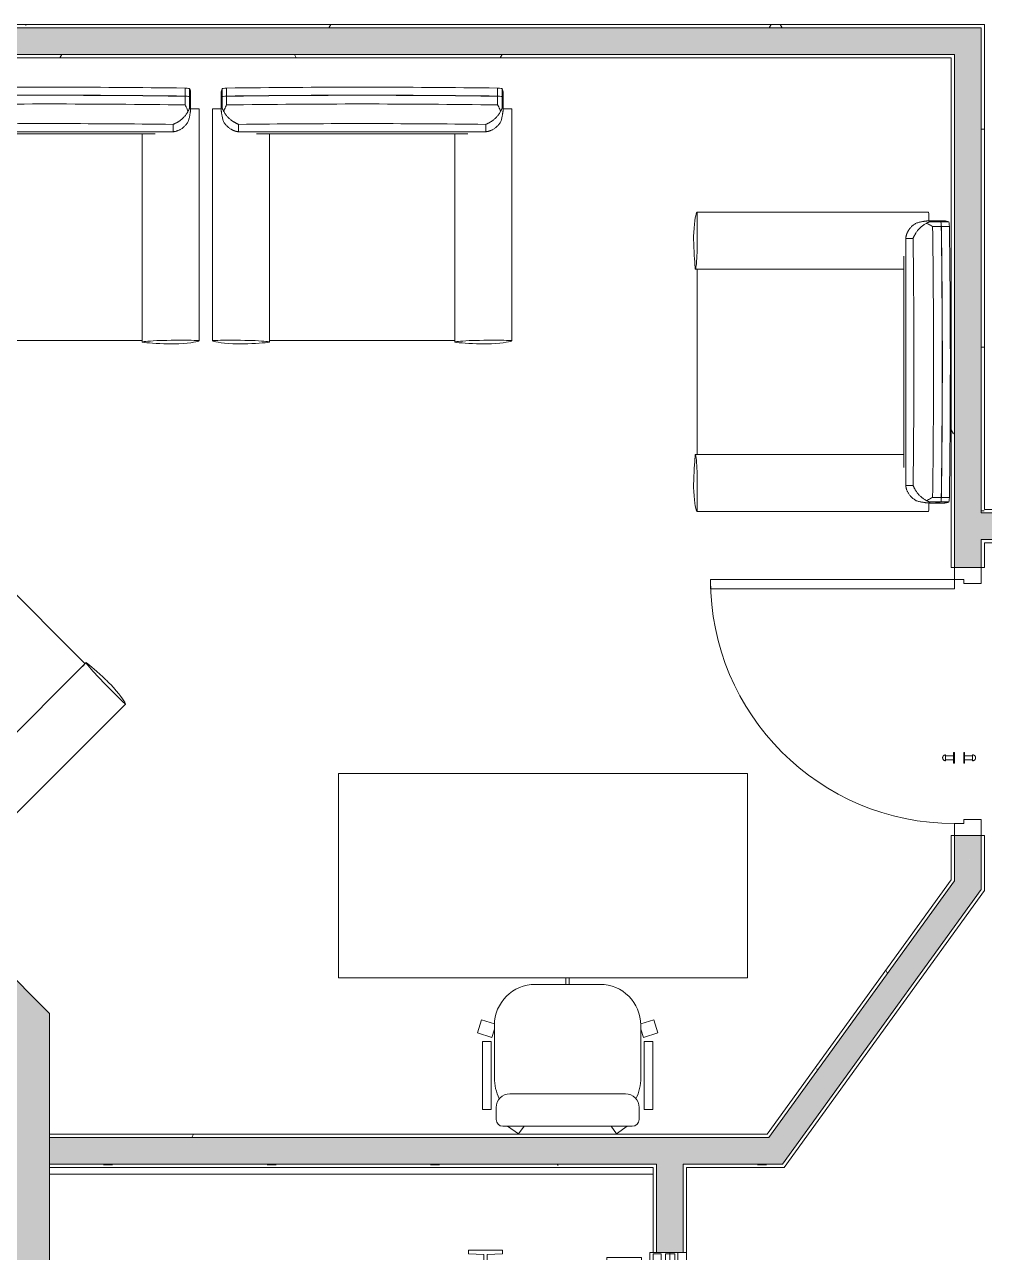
# Model space of a CAD drawing. Header units: millimetres. Extents: x -49836 to 59720, y -25216 to 39354.
# Drawn here: x 31811 to 35391, y -123 to 4455 of the extents above; entities that cross this region are included whole.
import ezdxf

# ---------------------------------------------------------------- set-up
doc = ezdxf.new("R2010")
doc.units = ezdxf.units.MM
for name, color, linetype, lineweight in [('A-DETL-GENF', 92, 'Continuous', 9), ('A-DOOR', 31, 'Continuous', 9), ('A-DOOR-FRAM', 31, 'Continuous', 18), ('A-FLOR', 192, 'Continuous', 9), ('A-WALL', 113, 'Continuous', 9), ('A-WALL-FNSH', 113, 'Continuous', 25), ('A-WALL-PATT', 111, 'Continuous', 25), ('I-FURN', 30, 'Continuous', 9), ('I-WALL', 2, 'Continuous', 9), ('Q-SPCQ', 91, 'Continuous', 9)]:
    doc.layers.add(name, color=color, linetype=linetype, lineweight=lineweight)
pattern_1 = [(0, (0, 0), (812.8, 203.2), [33.528, -576.072, 33.528, -576.072, -3251.2]), (0, (0, 0), (812.8, 203.2), [-1219.2, 33.528, -1185.672, 33.528, -576.072, -1422.4]), (0, (0, 0), (812.8, 203.2), [-3048, 33.528, -372.872, 33.528, -982.472]), (120, (304.8, 101.6), (-582.3764, 602.3054), [33.528, -576.072, 33.528, -576.072, -3251.2]), (120, (304.8, 101.6), (-582.3764, 602.3054), [-1219.2, 33.528, -1185.672, 33.528, -576.072, -1422.4]), (120, (304.8, 101.6), (-582.3764, 602.3054), [-3048, 33.528, -372.872, 33.528, -982.472]), (240, (406.4, 508), (-230.4236, -805.5054), [33.528, -576.072, 33.528, -576.072, -3251.2]), (240, (406.4, 508), (-230.4236, -805.5054), [-1219.2, 33.528, -1185.672, 33.528, -576.072, -1422.4]), (240, (406.4, 508), (-230.4236, -805.5054), [-3048, 33.528, -372.872, 33.528, -982.472])]

# ---------------------------------------------------------------- blocks, each defined once
blk = doc.blocks.new('M_Electric Lift-4 Person Wall Based - Type 1-V3-Level 2')
at = {"layer": 'A-DETL-GENF'}
for p, q in [((-513, -624), (-513, -751)), ((-500, -624), (-513, -624)), ((-497.1, -681.3), (-500, -624)), ((747.1, -681.3), (750, -624)), ((750, -624), (763, -624)), ((763, -624), (763, -751)), ((-432, -681.3), (-497.1, -681.3)), ((-432, -693.8), (-432, -681.3)), ((682, -693.8), (682, -681.3)), ((682, -681.3), (747.1, -681.3)), ((-500, -751), (-497, -693.8)), ((-497, -693.8), (-432, -693.8)), ((747, -693.8), (682, -693.8)), ((750, -751), (747, -693.8)), ((-513, -751), (-500, -751)), ((763, -751), (750, -751))]:
    blk.add_line(p, q, dxfattribs=at)
at = {"layer": 'Q-SPCQ'}
for p, q in [((-505, 62), (-115, 62)), ((-115, 14.5), (-115, 62)), ((-115, 62), (600, 62)), ((600, 5), (600, 62)), ((750, 62), (600, 62)), ((-135.8, 30), (-505, 30)), ((-505, 30), (-505, -75)), ((-500.1, 18.5), (-278.1, 18.5)), ((-500.1, -16.5), (-500.1, 18.5)), ((-278.1, -16.5), (-278.1, 18.5)), ((-135.8, 14.5), (-135.8, 30)), ((-115, 14.5), (-135.8, 14.5)), ((-128.6, -30.6), (-128.6, 8.4)), ((-128.6, 8.4), (257.4, 8.4)), ((257.4, 8.4), (257.4, -30.6)), ((600, 5), (621.2, 5)), ((621.2, 5), (621.2, -75)), ((621.2, 5), (621.2, -75)), ((621.2, -75), (621.2, 5)), ((-278.1, -16.5), (-500.1, -16.5)), ((-500.1, -32), (-278.1, -32)), ((-500.1, -62), (-500.1, -32)), ((-278.1, -62), (-278.1, -32)), ((257.4, -30.6), (-128.6, -30.6)), ((235.2, -36), (235.2, -75)), ((621.2, -36), (235.2, -36)), ((-505, -75), (235.2, -75)), ((-278.1, -62), (-500.1, -62)), ((235.2, -75), (621.2, -75)), ((621.2, -75), (750, -75)), ((-486.5, -235), (-486.5, -105)), ((-486.5, -105), (235.2, -105)), ((-458.1, -109), (-458.1, -150)), ((-173.4, -109), (-458.1, -109)), ((-173.4, -150), (-173.4, -109)), ((235.2, -105), (235.2, -144)), ((621.2, -105), (235.2, -105)), ((681, -105), (621.2, -105)), ((621.2, -105), (621.2, -192.7)), ((681, -235), (681, -105)), ((-458.1, -150), (-173.4, -150)), ((-458.1, -162.5), (-458.1, -194.5)), ((-173.4, -162.5), (-458.1, -162.5)), ((-173.4, -162.5), (-173.4, -194.5)), ((-128.6, -149.4), (-128.6, -191)), ((257.4, -149.4), (-128.6, -149.4)), ((235.2, -144), (621.2, -144)), ((257.4, -191), (257.4, -149.4)), ((-458.1, -194.5), (-173.4, -194.5)), ((-133.1, -197), (-110.3, -197)), ((-128.6, -191), (257.4, -191)), ((-110.3, -197), (-110.3, -235)), ((600, -192.7), (600, -235)), ((621.2, -192.7), (600, -192.7)), ((-110.3, -235), (-486.5, -235)), ((-400, -235), (-400, -1140)), ((-375, -235), (-375, -1115)), ((600, -235), (681, -235)), ((625, -572.5), (625, -235)), ((650, -1140), (650, -235)), ((610.2, -572.5), (610.2, -802.5)), ((650, -572.5), (610.2, -572.5)), ((610.2, -802.5), (650, -802.5)), ((625, -1115), (625, -802.5)), ((-400, -1140), (650, -1140)), ((-375, -1115), (625, -1115)), ((-245.2, -1190), (-245.2, -1290)), ((524.8, -1190), (-245.2, -1190)), ((524.8, -1290), (524.8, -1190)), ((-319.7, -1215), (-319.7, -1265)), ((-313.7, -1215), (-319.7, -1215)), ((-313.7, -1237), (-313.7, -1215)), ((593.3, -1215), (599.3, -1215)), ((593.3, -1237), (593.3, -1215)), ((599.3, -1215), (599.3, -1265)), ((-319.7, -1265), (-313.7, -1265)), ((-270.2, -1237), (-313.7, -1237)), ((-313.7, -1243), (-270.2, -1243)), ((-313.7, -1265), (-313.7, -1243)), ((-270.2, -1243), (-270.2, -1237)), ((549.8, -1237), (593.3, -1237)), ((549.8, -1243), (549.8, -1237)), ((593.3, -1243), (549.8, -1243)), ((593.3, -1265), (593.3, -1243)), ((599.3, -1265), (593.3, -1265)), ((-245.2, -1290), (524.8, -1290))]:
    blk.add_line(p, q, dxfattribs=at)
for start, end in [(360, 180), (180, 360)]:
    blk.add_arc((124.7, -1240), 31.2, start, end, dxfattribs=at)
blk = doc.blocks.new('Arch - 750 x 2100 mm-239390-Level 2')
at = {"layer": 'A-DOOR', "lineweight": 18}
for p, q in [((420, 960), (420, 50)), ((455, 960), (420, 960)), ((455, 50), (455, 960)), ((420, 50), (455, 50))]:
    blk.add_line(p, q, dxfattribs=at)
at = {"layer": 'A-DOOR'}
for p, q in [((-230, 53), (-230, 50)), ((-229.3, 53), (-230, 53)), ((-230, 53), (-190, 53)), ((-190, 50), (-230, 50)), ((-230, 50), (-229.3, 50)), ((-211.5, 83), (-221, 83)), ((-217, 83), (-217, 53)), ((-213.5, 83), (-206.5, 83)), ((-210, 83), (-211.5, 83)), ((-208.5, 83), (-210, 83)), ((-199, 83), (-208.5, 83)), ((-203, 53), (-203, 83)), ((-190, 53), (-190.7, 53)), ((-190.7, 50), (-190, 50)), ((-190, 50), (-190, 53)), ((-230, 15), (-230, 12)), ((-229.3, 15), (-230, 15)), ((-230, 15), (-190, 15)), ((-190, 12), (-230, 12)), ((-230, 12), (-229.3, 12)), ((-217, 12), (-217, -18)), ((-203, -18), (-203, 12)), ((-190, 15), (-190.7, 15)), ((-190.7, 12), (-190, 12)), ((-190, 12), (-190, 15)), ((-221, -18), (-211.5, -18)), ((-206.5, -18), (-213.5, -18)), ((-211.5, -18), (-210, -18)), ((-210, -18), (-208.5, -18)), ((-208.5, -18), (-199, -18))]:
    blk.add_line(p, q, dxfattribs=at)
at = {"layer": 'A-DOOR', "flags": 128}
for points in [[(-199, 83), (-199.1, 83.4), (-199.1, 83.9), (-199.1, 84.3), (-199.2, 84.7), (-199.3, 85.2), (-199.4, 85.6), (-199.5, 86), (-199.6, 86.4), (-199.8, 86.9), (-199.9, 87.3), (-200.1, 87.7), (-200.3, 88.1), (-200.5, 88.4), (-200.7, 88.8), (-201, 89.2), (-201.2, 89.5), (-201.5, 89.9), (-201.8, 90.2), (-202.1, 90.5), (-202.4, 90.9), (-202.7, 91.2), (-203, 91.4), (-203.4, 91.7), (-203.7, 92), (-204.1, 92.2), (-204.5, 92.4), (-204.8, 92.7), (-205.2, 92.9), (-205.6, 93), (-206, 93.2), (-206.4, 93.4), (-206.9, 93.5), (-207.3, 93.6), (-207.7, 93.7), (-208.1, 93.8), (-208.6, 93.9), (-209, 93.9), (-209.4, 93.9), (-209.9, 94), (-210.3, 93.9), (-210.8, 93.9), (-211.2, 93.9), (-211.6, 93.8), (-212.1, 93.8), (-212.5, 93.7), (-212.9, 93.6), (-213.3, 93.4), (-213.7, 93.3), (-214.2, 93.1), (-214.6, 93), (-215, 92.8), (-215.3, 92.6), (-215.7, 92.3), (-216.1, 92.1), (-216.4, 91.9), (-216.8, 91.6), (-217.1, 91.3), (-217.5, 91), (-217.8, 90.7), (-218.1, 90.4), (-218.4, 90.1), (-218.6, 89.7), (-218.9, 89.4), (-219.2, 89), (-219.4, 88.6), (-219.6, 88.3), (-219.8, 87.9), (-220, 87.5), (-220.2, 87.1), (-220.3, 86.7), (-220.5, 86.3), (-220.6, 85.8), (-220.7, 85.4), (-220.8, 85), (-220.8, 84.5), (-220.9, 84.1), (-220.9, 83.7), (-220.9, 83.2), (-221, 83)], [(-221, -18), (-220.9, -18.4), (-220.9, -18.9), (-220.9, -19.3), (-220.8, -19.7), (-220.7, -20.2), (-220.6, -20.6), (-220.5, -21), (-220.4, -21.4), (-220.2, -21.9), (-220.1, -22.3), (-219.9, -22.7), (-219.7, -23.1), (-219.5, -23.4), (-219.3, -23.8), (-219, -24.2), (-218.8, -24.5), (-218.5, -24.9), (-218.2, -25.2), (-217.9, -25.5), (-217.6, -25.9), (-217.3, -26.2), (-217, -26.4), (-216.6, -26.7), (-216.3, -27), (-215.9, -27.2), (-215.5, -27.4), (-215.2, -27.7), (-214.8, -27.9), (-214.4, -28), (-214, -28.2), (-213.6, -28.4), (-213.1, -28.5), (-212.7, -28.6), (-212.3, -28.7), (-211.9, -28.8), (-211.4, -28.9), (-211, -28.9), (-210.6, -28.9), (-210.1, -29), (-209.7, -28.9), (-209.2, -28.9), (-208.8, -28.9), (-208.4, -28.8), (-207.9, -28.8), (-207.5, -28.7), (-207.1, -28.6), (-206.7, -28.4), (-206.3, -28.3), (-205.8, -28.1), (-205.4, -28), (-205, -27.8), (-204.7, -27.6), (-204.3, -27.3), (-203.9, -27.1), (-203.6, -26.9), (-203.2, -26.6), (-202.9, -26.3), (-202.5, -26), (-202.2, -25.7), (-201.9, -25.4), (-201.6, -25.1), (-201.4, -24.7), (-201.1, -24.4), (-200.8, -24), (-200.6, -23.6), (-200.4, -23.3), (-200.2, -22.9), (-200, -22.5), (-199.8, -22.1), (-199.7, -21.7), (-199.5, -21.3), (-199.4, -20.8), (-199.3, -20.4), (-199.2, -20), (-199.2, -19.5), (-199.1, -19.1), (-199.1, -18.7), (-199.1, -18.2), (-199, -18)]]:
    blk.add_lwpolyline(points, dxfattribs=at)
at = {"layer": 'A-DOOR'}
blk.add_arc((455, 50), 910, 90, 180, dxfattribs=at)
at = {"layer": 'A-DOOR-FRAM'}
for p, q in [((-500, 50), (-455, 50)), ((-500, 50), (-500, -50)), ((-455, 50), (-455, 15)), ((455, 50), (455, 15)), ((500, 50), (455, 50)), ((500, -50), (500, 50)), ((-455, 15), (-440, 15)), ((-440, -50), (-440, 15)), ((455, 15), (440, 15)), ((440, -50), (440, 15)), ((-500, -50), (-440, -50)), ((500, -50), (440, -50))]:
    blk.add_line(p, q, dxfattribs=at)
blk = doc.blocks.new('Armchair - Viper _AUS_ - Armchair - Viper _AUS_-192405-Level 2')
at = {"layer": 'I-FURN'}
for p, q in [((-522.3, 11), (-522.3, -18.8)), ((-505.4, 13.2), (-505.4, -16.5)), ((505.4, -16.5), (505.4, 13.2)), ((522.3, -18.8), (522.3, 11)), ((-526.1, -4.4), (-526.1, -34.2)), ((-526.1, -34.7), (-526.1, -61.3)), ((-522.3, -19.3), (-522.3, -61.5)), ((-505.4, -49.4), (-505.4, -17.1)), ((505.4, -17.1), (505.4, -49.4)), ((522.1, -19.6), (522.1, -62)), ((522.3, -61.5), (522.3, -19.3)), ((526.1, -34.2), (526.1, -4.4)), ((526.1, -61.3), (526.1, -34.7)), ((-558.2, -64.5), (-558.2, -928.1)), ((-558.1, -64.5), (-558.1, -928.1)), ((558.1, -64.5), (558.1, -928.1)), ((558.2, -928.1), (558.2, -64.5)), ((-460.7, -122.1), (-460.7, -149.3)), ((460.7, -149.3), (460.7, -122.1)), ((-461.5, -149.3), (461.5, -149.3)), ((-460.7, -149.3), (460.7, -149.3)), ((-393.9, -156.7), (393.9, -156.7)), ((-345.2, -934.4), (-345.2, -156.1)), ((345.2, -156.1), (345.2, -934.4)), ((-345.3, -914.1), (-345.3, -934.5)), ((345.3, -914.1), (345.3, -934.5)), ((-417.4, -927.7), (-416.2, -927.7)), ((-345.3, -927.7), (345.3, -927.7)), ((416.2, -927.7), (417.4, -927.7))]:
    blk.add_line(p, q, dxfattribs=at)
for centre, major_axis, ratio, start_param, end_param in [((2142, -4.4), (2668, 0), 0.104528, 3.087157, 3.143653), ((-500.3, 11), (22, 0), 0.104528, 1.804278, 3.254427), ((0, -384), (3834.1, 0), 0.104528, 1.438608, 1.702984), ((500.3, 11), (22, 0), 0.104528, 6.170351, 7.6205), ((-2142, -4.4), (2668, 0), 0.104528, 6.281125, 6.337621), ((2142, -34.7), (2668, 0), 0.104528, 3.087157, 3.155545), ((2142, -34.2), (2668, 0), 0.104528, 3.087157, 3.150475), ((-500.3, -18.8), (22, 0), 0.104528, 1.804278, 3.254427), ((-500.3, -19.3), (22, 0), 0.104528, 1.804278, 3.254427), ((0, -413.8), (3834.1, 0), 0.104528, 1.438608, 1.702984), ((0, -414.3), (3834.1, 0), 0.104528, 1.438608, 1.702984), ((0, -446.7), (3834.1, 0), 0.104528, 1.438608, 1.702984), ((500.3, -18.8), (22, 0), 0.104528, 6.170351, 7.6205), ((500.3, -19.3), (22, 0), 0.104528, 6.170351, 7.6205), ((-2142, -34.2), (2668, 0), 0.104528, 6.274303, 6.337621), ((-2142, -34.7), (2668, 0), 0.104528, 6.269233, 6.337621), ((-532.8, -64.5), (25.4, 0), 0.034899, 1.811209, 3.183516), ((-488.9, -70.7), (209.4, 0), 0.034899, 1.747992, 1.811209), ((488.9, -70.7), (209.4, 0), 0.034899, 1.330384, 1.3936), ((532.8, -64.5), (25.4, 0), 0.034899, 6.241262, 7.613569), ((0, -513.2), (3769.9, 0), 0.104528, 1.448276, 1.693316), ((-532.8, -928.1), (25.4, 0), 0.034899, 1.811209, 3.183516), ((436.4, -927.2), (994.9, 0), 0.034899, 3.167419, 3.534645), ((-488.9, -934.3), (209.4, 0), 0.034899, 1.40069, 1.811209), ((-464.2, -939.8), (27.2, 0), 0.034899, 3.967201, 5.607813), ((-467.5, -930), (82.5, 0), 0.034899, 0.60167, 1.40069), ((-758.6, -930.1), (432.1, 0), 0.034899, 5.531449, 5.987724), ((-653.8, -934.4), (308.5, 0), 0.034899, 6.274794, 6.884855), ((653.8, -934.4), (308.5, 0), 0.034899, 2.539922, 3.149984), ((758.6, -930.1), (432.1, 0), 0.034899, 3.437054, 3.893329), ((467.5, -930), (82.5, 0), 0.034899, 1.740902, 2.539922), ((464.2, -939.8), (27.2, 0), 0.034899, 3.816965, 5.457577), ((488.9, -934.3), (209.4, 0), 0.034899, 1.330384, 1.740902), ((-436.4, -927.2), (994.9, 0), 0.034899, 5.890133, 6.257359), ((532.8, -928.1), (25.4, 0), 0.034899, 6.241262, 7.613569)]:
    blk.add_ellipse(centre, major_axis=major_axis, ratio=ratio, start_param=start_param, end_param=end_param, dxfattribs=at)
for points, knots in [([(-517.4, -110.8), (-518.6, -106.9), (-520.2, -101), (-522, -93.2), (-523.1, -87.4), (-523.9, -82.6), (-524.5, -78.9), (-524.9, -76.2), (-525.2, -73.6), (-525.5, -71), (-525.7, -68.6), (-525.9, -66.5), (-526, -64.6), (-526.1, -62.3), (-526.1, -60.1), (-525.9, -59.2), (-525.7, -58.9), (-525.5, -58.8), (-525.3, -58.9), (-525, -59.1), (-524.6, -59.5), (-524.1, -60.1), (-523.3, -60.8), (-522.5, -61.6), (-522.1, -62)], [0, 0, 0, 0, 0.125, 0.1875, 0.25, 0.3125, 0.34375, 0.375, 0.40625, 0.4375, 0.46875, 0.5, 0.53125, 0.5625, 0.625, 0.6875, 0.71875, 0.75, 0.78125, 0.8125, 0.84375, 0.875, 0.9375, 1, 1, 1, 1]), ([(-522.1, -62), (-522.2, -61.9), (-522.3, -61.6), (-522.3, -61.5), (-522.2, -61.5), (-522.1, -61.6), (-522.1, -61.7), (-522, -61.8), (-521.9, -61.8), (-521.9, -62), (-521.7, -62.3), (-521.5, -62.9), (-521.2, -63.6), (-521, -64.1), (-520.9, -64.4), (-520.8, -64.6), (-520.7, -64.8), (-520.5, -65.1), (-520.3, -65.6), (-519.9, -66.4), (-519.5, -67.3), (-519.2, -68), (-518.8, -68.7), (-518.4, -69.5), (-517.6, -70.9), (-517, -72), (-516.6, -72.7)], [0, 0, 0, 0, 0.0625, 0.125, 0.1875, 0.21875, 0.234375, 0.25, 0.265625, 0.28125, 0.3125, 0.375, 0.4375, 0.46875, 0.484375, 0.5, 0.515625, 0.53125, 0.5625, 0.625, 0.6875, 0.71875, 0.75, 0.8125, 0.875, 1, 1, 1, 1]), ([(-460.7, -122.1), (-461.7, -121.7), (-463.4, -120.9), (-465.8, -119.8), (-467.7, -118.9), (-469.7, -117.9), (-471.9, -116.8), (-474.2, -115.6), (-476.4, -114.3), (-478.6, -113), (-481.6, -111.2), (-486.9, -107.6), (-494.3, -101.8), (-502.6, -93.4), (-510.2, -83.8), (-514.6, -76.6), (-516.6, -72.7)], [0, 0, 0, 0, 0.071429, 0.107143, 0.142857, 0.178571, 0.214286, 0.25, 0.285714, 0.321429, 0.357143, 0.428571, 0.571429, 0.714286, 0.857143, 1, 1, 1, 1]), ([(516.6, -72.7), (514.6, -76.6), (510.2, -83.8), (502.6, -93.4), (495.6, -100.4), (489.8, -105.3), (485.8, -108.4), (482, -110.9), (479.2, -112.7), (477.2, -113.9), (476.1, -114.5), (474.5, -115.4), (471.9, -116.8), (469.5, -118), (468, -118.7), (467, -119.2), (465.3, -120), (463.1, -121), (461.5, -121.8), (460.7, -122.1)], [0, 0, 0, 0, 0.142857, 0.285714, 0.428571, 0.5, 0.571429, 0.625, 0.678571, 0.705357, 0.71875, 0.732143, 0.785714, 0.839286, 0.852679, 0.866071, 0.892857, 0.946429, 1, 1, 1, 1]), ([(516.6, -72.7), (517, -72), (517.6, -70.9), (518.4, -69.5), (518.9, -68.5), (519.4, -67.5), (519.9, -66.5), (520.2, -65.6), (520.5, -65.1), (520.6, -64.8), (520.7, -64.6), (520.8, -64.4), (521, -64.1), (521.2, -63.6), (521.5, -62.9), (521.7, -62.3), (521.9, -62), (522, -61.8), (522, -61.7), (522.1, -61.7), (522.1, -61.6), (522.2, -61.5), (522.3, -61.5), (522.3, -61.6), (522.2, -61.9), (522.1, -62)], [0, 0, 0, 0, 0.125, 0.1875, 0.25, 0.3125, 0.375, 0.4375, 0.46875, 0.484375, 0.5, 0.515625, 0.53125, 0.5625, 0.625, 0.6875, 0.71875, 0.734375, 0.75, 0.765625, 0.78125, 0.8125, 0.875, 0.9375, 1, 1, 1, 1]), ([(522.1, -62), (522.5, -61.6), (523.3, -60.8), (524.1, -60.1), (524.6, -59.5), (525, -59.1), (525.3, -58.9), (525.5, -58.8), (525.7, -58.9), (525.9, -59.2), (526.1, -60.1), (526.1, -62.3), (526, -64.6), (525.9, -66.5), (525.7, -68.6), (525.5, -71), (525.2, -73.6), (524.9, -76.2), (524.5, -78.9), (523.9, -82.6), (523.1, -87.4), (522, -93.2), (520.2, -101), (518.6, -106.9), (517.4, -110.8)], [0, 0, 0, 0, 0.0625, 0.125, 0.15625, 0.1875, 0.21875, 0.25, 0.28125, 0.3125, 0.375, 0.4375, 0.46875, 0.5, 0.53125, 0.5625, 0.59375, 0.625, 0.65625, 0.6875, 0.75, 0.8125, 0.875, 1, 1, 1, 1]), ([(-460.7, -149.3), (-461.7, -149.4), (-463.3, -149.3), (-465.6, -148.9), (-467.5, -148.6), (-469.5, -148.1), (-471.7, -147.6), (-473.6, -147), (-475.1, -146.5), (-476.2, -146.2), (-477.4, -145.7), (-478.9, -145.2), (-480.8, -144.4), (-483.1, -143.4), (-485.3, -142.3), (-487.6, -141.1), (-490.6, -139.3), (-494.3, -136.9), (-498.6, -133.6), (-504.2, -128.7), (-510.8, -121.5), (-515.3, -114.6), (-517.4, -110.8)], [0, 0, 0, 0, 0.071429, 0.107143, 0.142857, 0.178571, 0.214286, 0.25, 0.267857, 0.285714, 0.303571, 0.321429, 0.357143, 0.392857, 0.428571, 0.464286, 0.5, 0.571429, 0.642857, 0.714286, 0.857143, 1, 1, 1, 1]), ([(517.4, -110.8), (515.3, -114.6), (510.8, -121.5), (504.2, -128.7), (498.6, -133.6), (494.3, -136.9), (489.9, -139.8), (485.7, -142.1), (481.9, -143.9), (479, -145.1), (477.1, -145.9), (476, -146.3), (474.3, -146.8), (471.7, -147.6), (469.3, -148.2), (467.8, -148.5), (466.8, -148.7), (465.2, -149), (463, -149.3), (461.5, -149.3), (460.7, -149.3)], [0, 0, 0, 0, 0.142857, 0.285714, 0.357143, 0.428571, 0.5, 0.571429, 0.625, 0.678571, 0.705357, 0.71875, 0.732143, 0.785714, 0.839286, 0.852679, 0.866071, 0.892857, 0.946429, 1, 1, 1, 1])]:
    blk.add_open_spline(points, degree=3, knots=knots, dxfattribs=at)
for points in [[(-516.6, -72.7), (-515.6, -70.1), (-513.3, -64.9), (-509.5, -57.1), (-506.7, -52), (-505.4, -49.4)], [(505.4, -49.4), (506.7, -52), (509.5, -57.1), (513.3, -64.9), (515.6, -70.1), (516.6, -72.7)]]:
    blk.add_open_spline(points, degree=3, dxfattribs=at)
blk = doc.blocks.new('Armchair - Viper _AUS_ - Armchair - Viper _AUS_-V7-Level 2')
at = {"layer": 'I-FURN'}
for p, q in [((-522.3, 11), (-522.3, -18.8)), ((-505.4, 13.2), (-505.4, -16.5)), ((505.4, -16.5), (505.4, 13.2)), ((522.3, -18.8), (522.3, 11)), ((-526.1, -4.4), (-526.1, -34.2)), ((-526.1, -34.7), (-526.1, -61.3)), ((-522.3, -19.3), (-522.3, -61.5)), ((-505.4, -49.4), (-505.4, -17.1)), ((505.4, -17.1), (505.4, -49.4)), ((522.1, -19.6), (522.1, -62)), ((522.3, -61.5), (522.3, -19.3)), ((526.1, -34.2), (526.1, -4.4)), ((526.1, -61.3), (526.1, -34.7)), ((-558.2, -64.5), (-558.2, -928.1)), ((-558.1, -64.5), (-558.1, -928.1)), ((558.1, -64.5), (558.1, -928.1)), ((558.2, -928.1), (558.2, -64.5)), ((-460.7, -122.1), (-460.7, -149.3)), ((460.7, -149.3), (460.7, -122.1)), ((-461.5, -149.3), (461.5, -149.3)), ((-460.7, -149.3), (460.7, -149.3)), ((-393.9, -156.7), (393.9, -156.7)), ((-345.2, -934.4), (-345.2, -156.1)), ((345.2, -156.1), (345.2, -934.4)), ((-345.3, -914.1), (-345.3, -934.5)), ((345.3, -914.1), (345.3, -934.5)), ((-417.4, -927.7), (-416.2, -927.7)), ((-345.3, -927.7), (345.3, -927.7)), ((416.2, -927.7), (417.4, -927.7))]:
    blk.add_line(p, q, dxfattribs=at)
for centre, major_axis, ratio, start_param, end_param in [((2142, -4.4), (2668, 0), 0.104528, 3.087157, 3.143653), ((-500.3, 11), (22, 0), 0.104528, 1.804278, 3.254427), ((0, -384), (3834.1, 0), 0.104528, 1.438608, 1.702984), ((500.3, 11), (22, 0), 0.104528, 6.170351, 7.6205), ((-2142, -4.4), (2668, 0), 0.104528, 6.281125, 6.337621), ((2142, -34.7), (2668, 0), 0.104528, 3.087157, 3.155545), ((2142, -34.2), (2668, 0), 0.104528, 3.087157, 3.150475), ((-500.3, -18.8), (22, 0), 0.104528, 1.804278, 3.254427), ((-500.3, -19.3), (22, 0), 0.104528, 1.804278, 3.254427), ((0, -413.8), (3834.1, 0), 0.104528, 1.438608, 1.702984), ((0, -414.3), (3834.1, 0), 0.104528, 1.438608, 1.702984), ((0, -446.7), (3834.1, 0), 0.104528, 1.438608, 1.702984), ((500.3, -18.8), (22, 0), 0.104528, 6.170351, 7.6205), ((500.3, -19.3), (22, 0), 0.104528, 6.170351, 7.6205), ((-2142, -34.2), (2668, 0), 0.104528, 6.274303, 6.337621), ((-2142, -34.7), (2668, 0), 0.104528, 6.269233, 6.337621), ((-532.8, -64.5), (25.4, 0), 0.034899, 1.811209, 3.183516), ((-488.9, -70.7), (209.4, 0), 0.034899, 1.747992, 1.811209), ((488.9, -70.7), (209.4, 0), 0.034899, 1.330384, 1.3936), ((532.8, -64.5), (25.4, 0), 0.034899, 6.241262, 7.613569), ((0, -513.2), (3769.9, 0), 0.104528, 1.448276, 1.693316), ((-532.8, -928.1), (25.4, 0), 0.034899, 1.811209, 3.183516), ((436.4, -927.2), (994.9, 0), 0.034899, 3.167419, 3.534645), ((-488.9, -934.3), (209.4, 0), 0.034899, 1.40069, 1.811209), ((-464.2, -939.8), (27.2, 0), 0.034899, 3.967201, 5.607813), ((-467.5, -930), (82.5, 0), 0.034899, 0.60167, 1.40069), ((-758.6, -930.1), (432.1, 0), 0.034899, 5.531449, 5.987724), ((-653.8, -934.4), (308.5, 0), 0.034899, 6.274794, 6.884855), ((653.8, -934.4), (308.5, 0), 0.034899, 2.539922, 3.149984), ((758.6, -930.1), (432.1, 0), 0.034899, 3.437054, 3.893329), ((467.5, -930), (82.5, 0), 0.034899, 1.740902, 2.539922), ((464.2, -939.8), (27.2, 0), 0.034899, 3.816965, 5.457577), ((488.9, -934.3), (209.4, 0), 0.034899, 1.330384, 1.740902), ((-436.4, -927.2), (994.9, 0), 0.034899, 5.890133, 6.257359), ((532.8, -928.1), (25.4, 0), 0.034899, 6.241262, 7.613569)]:
    blk.add_ellipse(centre, major_axis=major_axis, ratio=ratio, start_param=start_param, end_param=end_param, dxfattribs=at)
for points, knots in [([(-517.4, -110.8), (-518.6, -106.9), (-520.2, -101), (-522, -93.2), (-523.1, -87.4), (-523.9, -82.6), (-524.5, -78.9), (-524.9, -76.2), (-525.2, -73.6), (-525.5, -71), (-525.7, -68.6), (-525.9, -66.5), (-526, -64.6), (-526.1, -62.3), (-526.1, -60.1), (-525.9, -59.2), (-525.7, -58.9), (-525.5, -58.8), (-525.3, -58.9), (-525, -59.1), (-524.6, -59.5), (-524.1, -60.1), (-523.3, -60.8), (-522.5, -61.6), (-522.1, -62)], [0, 0, 0, 0, 0.125, 0.1875, 0.25, 0.3125, 0.34375, 0.375, 0.40625, 0.4375, 0.46875, 0.5, 0.53125, 0.5625, 0.625, 0.6875, 0.71875, 0.75, 0.78125, 0.8125, 0.84375, 0.875, 0.9375, 1, 1, 1, 1]), ([(-522.1, -62), (-522.2, -61.9), (-522.3, -61.6), (-522.3, -61.5), (-522.2, -61.5), (-522.1, -61.6), (-522.1, -61.7), (-522, -61.8), (-521.9, -61.8), (-521.9, -62), (-521.7, -62.3), (-521.5, -62.9), (-521.2, -63.6), (-521, -64.1), (-520.9, -64.4), (-520.8, -64.6), (-520.7, -64.8), (-520.5, -65.1), (-520.3, -65.6), (-519.9, -66.4), (-519.5, -67.3), (-519.2, -68), (-518.8, -68.7), (-518.4, -69.5), (-517.6, -70.9), (-517, -72), (-516.6, -72.7)], [0, 0, 0, 0, 0.0625, 0.125, 0.1875, 0.21875, 0.234375, 0.25, 0.265625, 0.28125, 0.3125, 0.375, 0.4375, 0.46875, 0.484375, 0.5, 0.515625, 0.53125, 0.5625, 0.625, 0.6875, 0.71875, 0.75, 0.8125, 0.875, 1, 1, 1, 1]), ([(-460.7, -122.1), (-461.7, -121.7), (-463.4, -120.9), (-465.8, -119.8), (-467.7, -118.9), (-469.7, -117.9), (-471.9, -116.8), (-474.2, -115.6), (-476.4, -114.3), (-478.6, -113), (-481.6, -111.2), (-486.9, -107.6), (-494.3, -101.8), (-502.6, -93.4), (-510.2, -83.8), (-514.6, -76.6), (-516.6, -72.7)], [0, 0, 0, 0, 0.071429, 0.107143, 0.142857, 0.178571, 0.214286, 0.25, 0.285714, 0.321429, 0.357143, 0.428571, 0.571429, 0.714286, 0.857143, 1, 1, 1, 1]), ([(516.6, -72.7), (514.6, -76.6), (510.2, -83.8), (502.6, -93.4), (495.6, -100.4), (489.8, -105.3), (485.8, -108.4), (482, -110.9), (479.2, -112.7), (477.2, -113.9), (476.1, -114.5), (474.5, -115.4), (471.9, -116.8), (469.5, -118), (468, -118.7), (467, -119.2), (465.3, -120), (463.1, -121), (461.5, -121.8), (460.7, -122.1)], [0, 0, 0, 0, 0.142857, 0.285714, 0.428571, 0.5, 0.571429, 0.625, 0.678571, 0.705357, 0.71875, 0.732143, 0.785714, 0.839286, 0.852679, 0.866071, 0.892857, 0.946429, 1, 1, 1, 1]), ([(516.6, -72.7), (517, -72), (517.6, -70.9), (518.4, -69.5), (518.9, -68.5), (519.4, -67.5), (519.9, -66.5), (520.2, -65.6), (520.5, -65.1), (520.6, -64.8), (520.7, -64.6), (520.8, -64.4), (521, -64.1), (521.2, -63.6), (521.5, -62.9), (521.7, -62.3), (521.9, -62), (522, -61.8), (522, -61.7), (522.1, -61.7), (522.1, -61.6), (522.2, -61.5), (522.3, -61.5), (522.3, -61.6), (522.2, -61.9), (522.1, -62)], [0, 0, 0, 0, 0.125, 0.1875, 0.25, 0.3125, 0.375, 0.4375, 0.46875, 0.484375, 0.5, 0.515625, 0.53125, 0.5625, 0.625, 0.6875, 0.71875, 0.734375, 0.75, 0.765625, 0.78125, 0.8125, 0.875, 0.9375, 1, 1, 1, 1]), ([(524.2, -59.9), (524.3, -59.8), (524.6, -59.5), (525, -59.1), (525.3, -58.9), (525.5, -58.8), (525.7, -58.9), (525.9, -59.2), (526.1, -60.1), (526.1, -62.3), (526, -64.6), (525.9, -66.5), (525.7, -68.6), (525.5, -71), (525.2, -73.6), (524.9, -76.2), (524.5, -78.9), (523.9, -82.6), (523.1, -87.4), (522, -93.2), (520.2, -101), (518.6, -106.9), (517.4, -110.8)], [0.125, 0.125, 0.125, 0.125, 0.15625, 0.1875, 0.21875, 0.25, 0.28125, 0.3125, 0.375, 0.4375, 0.46875, 0.5, 0.53125, 0.5625, 0.59375, 0.625, 0.65625, 0.6875, 0.75, 0.8125, 0.875, 1, 1, 1, 1]), ([(522.1, -62), (522.5, -61.6), (523.3, -60.8), (523.9, -60.2), (524.2, -59.9)], [0, 0, 0, 0, 0.0625, 0.1249581, 0.1249581, 0.1249581, 0.1249581]), ([(-460.7, -149.3), (-461.7, -149.4), (-463.3, -149.3), (-465.6, -148.9), (-467.5, -148.6), (-469.5, -148.1), (-471.7, -147.6), (-473.6, -147), (-475.1, -146.5), (-476.2, -146.2), (-477.4, -145.7), (-478.9, -145.2), (-480.8, -144.4), (-483.1, -143.4), (-485.3, -142.3), (-487.6, -141.1), (-490.6, -139.3), (-494.3, -136.9), (-498.6, -133.6), (-504.2, -128.7), (-510.8, -121.5), (-515.3, -114.6), (-517.4, -110.8)], [0, 0, 0, 0, 0.071429, 0.107143, 0.142857, 0.178571, 0.214286, 0.25, 0.267857, 0.285714, 0.303571, 0.321429, 0.357143, 0.392857, 0.428571, 0.464286, 0.5, 0.571429, 0.642857, 0.714286, 0.857143, 1, 1, 1, 1]), ([(517.4, -110.8), (515.3, -114.6), (510.8, -121.5), (504.2, -128.7), (498.6, -133.6), (494.3, -136.9), (489.9, -139.8), (485.7, -142.1), (481.9, -143.9), (479, -145.1), (477.1, -145.9), (476, -146.3), (474.3, -146.8), (471.7, -147.6), (469.3, -148.2), (467.8, -148.5), (466.8, -148.7), (465.2, -149), (463, -149.3), (461.5, -149.3), (460.7, -149.3)], [0, 0, 0, 0, 0.142857, 0.285714, 0.357143, 0.428571, 0.5, 0.571429, 0.625, 0.678571, 0.705357, 0.71875, 0.732143, 0.785714, 0.839286, 0.852679, 0.866071, 0.892857, 0.946429, 1, 1, 1, 1])]:
    blk.add_open_spline(points, degree=3, knots=knots, dxfattribs=at)
for points in [[(-516.6, -72.7), (-515.6, -70.1), (-513.3, -64.9), (-509.5, -57.1), (-506.7, -52), (-505.4, -49.4)], [(505.4, -49.4), (506.7, -52), (509.5, -57.1), (513.3, -64.9), (515.6, -70.1), (516.6, -72.7)]]:
    blk.add_open_spline(points, degree=3, dxfattribs=at)
blk = doc.blocks.new('Armchair - Viper _AUS_ - Armchair - Viper _AUS_-V9-Level 2')
at = {"layer": 'I-FURN'}
for p, q in [((-522.3, 11), (-522.3, -18.8)), ((-505.4, 13.2), (-505.4, -16.5)), ((505.4, -16.5), (505.4, 13.2)), ((522.3, -18.8), (522.3, 11)), ((-526.1, -4.4), (-526.1, -34.2)), ((-526.1, -34.7), (-526.1, -61.3)), ((-522.3, -19.3), (-522.3, -61.5)), ((-505.4, -49.4), (-505.4, -17.1)), ((505.4, -17.1), (505.4, -49.4)), ((522.1, -19.6), (522.1, -62)), ((522.3, -61.5), (522.3, -19.3)), ((526.1, -34.2), (526.1, -4.4)), ((526.1, -61.3), (526.1, -34.7)), ((-558.2, -64.5), (-558.2, -928.1)), ((-558.1, -64.5), (-558.1, -928.1)), ((558.1, -64.5), (558.1, -928.1)), ((558.2, -928.1), (558.2, -64.5)), ((-460.7, -122.1), (-460.7, -149.3)), ((460.7, -149.3), (460.7, -122.1)), ((-461.5, -149.3), (461.5, -149.3)), ((-460.7, -149.3), (460.7, -149.3)), ((-393.9, -156.7), (393.9, -156.7)), ((-345.2, -934.4), (-345.2, -156.1)), ((345.2, -156.1), (345.2, -934.4)), ((-345.3, -914.1), (-345.3, -934.5)), ((345.3, -914.1), (345.3, -934.5)), ((-345.3, -927.7), (345.3, -927.7))]:
    blk.add_line(p, q, dxfattribs=at)
for centre, major_axis, ratio, start_param, end_param in [((2142, -4.4), (2668, 0), 0.104528, 3.087157, 3.143653), ((-500.3, 11), (22, 0), 0.104528, 1.804278, 3.254427), ((0, -384), (3834.1, 0), 0.104528, 1.438608, 1.702984), ((500.3, 11), (22, 0), 0.104528, 6.170351, 7.6205), ((-2142, -4.4), (2668, 0), 0.104528, 6.281125, 6.337621), ((2142, -34.7), (2668, 0), 0.104528, 3.087157, 3.155545), ((2142, -34.2), (2668, 0), 0.104528, 3.087157, 3.150475), ((-500.3, -18.8), (22, 0), 0.104528, 1.804278, 3.254427), ((-500.3, -19.3), (22, 0), 0.104528, 1.804278, 3.254427), ((0, -413.8), (3834.1, 0), 0.104528, 1.438608, 1.702984), ((0, -414.3), (3834.1, 0), 0.104528, 1.438608, 1.702984), ((0, -446.7), (3834.1, 0), 0.104528, 1.438608, 1.702984), ((500.3, -18.8), (22, 0), 0.104528, 6.170351, 7.6205), ((500.3, -19.3), (22, 0), 0.104528, 6.170351, 7.6205), ((-2142, -34.2), (2668, 0), 0.104528, 6.274303, 6.337621), ((-2142, -34.7), (2668, 0), 0.104528, 6.269233, 6.337621), ((-532.8, -64.5), (25.4, 0), 0.034899, 1.811209, 3.183516), ((-488.9, -70.7), (209.4, 0), 0.034899, 1.747992, 1.811209), ((488.9, -70.7), (209.4, 0), 0.034899, 1.330384, 1.3936), ((532.8, -64.5), (25.4, 0), 0.034899, 6.241262, 7.613569), ((0, -513.2), (3769.9, 0), 0.104528, 1.448276, 1.693316), ((-532.8, -928.1), (25.4, 0), 0.034899, 1.811209, 3.183516), ((436.4, -927.2), (994.9, 0), 0.034899, 3.167419, 3.534645), ((-488.9, -934.3), (209.4, 0), 0.034899, 1.40069, 1.811209), ((-464.2, -939.8), (27.2, 0), 0.034899, 3.967201, 5.607813), ((-467.5, -930), (82.5, 0), 0.034899, 0.60167, 1.40069), ((-758.6, -930.1), (432.1, 0), 0.034899, 5.531449, 5.987724), ((-653.8, -934.4), (308.5, 0), 0.034899, 6.274794, 6.884855), ((653.8, -934.4), (308.5, 0), 0.034899, 2.539922, 3.149984), ((758.6, -930.1), (432.1, 0), 0.034899, 3.437054, 3.893329), ((467.5, -930), (82.5, 0), 0.034899, 1.740902, 2.539922), ((464.2, -939.8), (27.2, 0), 0.034899, 3.816965, 5.457577), ((488.9, -934.3), (209.4, 0), 0.034899, 1.330384, 1.740902), ((-436.4, -927.2), (994.9, 0), 0.034899, 5.890133, 6.257359), ((532.8, -928.1), (25.4, 0), 0.034899, 6.241262, 7.613569)]:
    blk.add_ellipse(centre, major_axis=major_axis, ratio=ratio, start_param=start_param, end_param=end_param, dxfattribs=at)
for points, knots in [([(-517.4, -110.8), (-518.6, -106.9), (-520.2, -101), (-522, -93.2), (-523.1, -87.4), (-523.9, -82.6), (-524.5, -78.9), (-524.9, -76.2), (-525.2, -73.6), (-525.5, -71), (-525.7, -68.6), (-525.9, -66.5), (-526, -64.6), (-526.1, -62.3), (-526.1, -60.1), (-525.9, -59.2), (-525.7, -58.9), (-525.5, -58.8), (-525.3, -58.9), (-525, -59.1), (-524.6, -59.5), (-524.1, -60.1), (-523.3, -60.8), (-522.5, -61.6), (-522.1, -62)], [0, 0, 0, 0, 0.125, 0.1875, 0.25, 0.3125, 0.34375, 0.375, 0.40625, 0.4375, 0.46875, 0.5, 0.53125, 0.5625, 0.625, 0.6875, 0.71875, 0.75, 0.78125, 0.8125, 0.84375, 0.875, 0.9375, 1, 1, 1, 1]), ([(-522.1, -62), (-522.2, -61.9), (-522.3, -61.6), (-522.3, -61.5), (-522.2, -61.5), (-522.1, -61.6), (-522.1, -61.7), (-522, -61.8), (-521.9, -61.8), (-521.9, -62), (-521.7, -62.3), (-521.5, -62.9), (-521.2, -63.6), (-521, -64.1), (-520.9, -64.4), (-520.8, -64.6), (-520.7, -64.8), (-520.5, -65.1), (-520.3, -65.6), (-519.9, -66.4), (-519.5, -67.3), (-519.2, -68), (-518.8, -68.7), (-518.4, -69.5), (-517.6, -70.9), (-517, -72), (-516.6, -72.7)], [0, 0, 0, 0, 0.0625, 0.125, 0.1875, 0.21875, 0.234375, 0.25, 0.265625, 0.28125, 0.3125, 0.375, 0.4375, 0.46875, 0.484375, 0.5, 0.515625, 0.53125, 0.5625, 0.625, 0.6875, 0.71875, 0.75, 0.8125, 0.875, 1, 1, 1, 1]), ([(516.6, -72.7), (514.6, -76.6), (510.2, -83.8), (502.6, -93.4), (495.6, -100.4), (489.8, -105.3), (485.8, -108.4), (482, -110.9), (479.2, -112.7), (477.2, -113.9), (476.1, -114.5), (474.5, -115.4), (471.9, -116.8), (469.5, -118), (468, -118.7), (467, -119.2), (465.3, -120), (463.1, -121), (461.5, -121.8), (460.7, -122.1)], [0, 0, 0, 0, 0.142857, 0.285714, 0.428571, 0.5, 0.571429, 0.625, 0.678571, 0.705357, 0.71875, 0.732143, 0.785714, 0.839286, 0.852679, 0.866071, 0.892857, 0.946429, 1, 1, 1, 1]), ([(516.6, -72.7), (517, -72), (517.6, -70.9), (518.4, -69.5), (518.9, -68.5), (519.4, -67.5), (519.9, -66.5), (520.2, -65.6), (520.5, -65.1), (520.6, -64.8), (520.7, -64.6), (520.8, -64.4), (521, -64.1), (521.2, -63.6), (521.5, -62.9), (521.7, -62.3), (521.9, -62), (522, -61.8), (522, -61.7), (522.1, -61.7), (522.1, -61.6), (522.2, -61.5), (522.3, -61.5), (522.3, -61.6), (522.2, -61.9), (522.1, -62)], [0, 0, 0, 0, 0.125, 0.1875, 0.25, 0.3125, 0.375, 0.4375, 0.46875, 0.484375, 0.5, 0.515625, 0.53125, 0.5625, 0.625, 0.6875, 0.71875, 0.734375, 0.75, 0.765625, 0.78125, 0.8125, 0.875, 0.9375, 1, 1, 1, 1]), ([(522.1, -62), (522.5, -61.6), (523.3, -60.8), (524.1, -60.1), (524.6, -59.5), (525, -59.1), (525.3, -58.9), (525.5, -58.8), (525.7, -58.9), (525.9, -59.2), (526.1, -60.1), (526.1, -62.3), (526, -64.6), (525.9, -66.5), (525.7, -68.6), (525.5, -71), (525.2, -73.6), (524.9, -76.2), (524.5, -78.9), (523.9, -82.6), (523.1, -87.4), (522, -93.2), (520.2, -101), (518.6, -106.9), (517.4, -110.8)], [0, 0, 0, 0, 0.0625, 0.125, 0.15625, 0.1875, 0.21875, 0.25, 0.28125, 0.3125, 0.375, 0.4375, 0.46875, 0.5, 0.53125, 0.5625, 0.59375, 0.625, 0.65625, 0.6875, 0.75, 0.8125, 0.875, 1, 1, 1, 1]), ([(-460.7, -149.3), (-461.7, -149.4), (-463.3, -149.3), (-465.6, -148.9), (-467.5, -148.6), (-469.5, -148.1), (-471.7, -147.6), (-473.6, -147), (-475.1, -146.5), (-476.2, -146.2), (-477.4, -145.7), (-478.9, -145.2), (-480.8, -144.4), (-483.1, -143.4), (-485.3, -142.3), (-487.6, -141.1), (-490.6, -139.3), (-494.3, -136.9), (-498.6, -133.6), (-504.2, -128.7), (-510.8, -121.5), (-515.3, -114.6), (-517.4, -110.8)], [0, 0, 0, 0, 0.071429, 0.107143, 0.142857, 0.178571, 0.214286, 0.25, 0.267857, 0.285714, 0.303571, 0.321429, 0.357143, 0.392857, 0.428571, 0.464286, 0.5, 0.571429, 0.642857, 0.714286, 0.857143, 1, 1, 1, 1]), ([(-460.7, -122.1), (-461.7, -121.7), (-463.4, -120.9), (-465.8, -119.8), (-467.7, -118.9), (-469.7, -117.9), (-471.9, -116.8), (-474.2, -115.6), (-476.4, -114.3), (-478.6, -113), (-481.6, -111.2), (-486.9, -107.6), (-491.3, -104.1), (-494.1, -101.6)], [0, 0, 0, 0, 0.0714286, 0.1071429, 0.1428571, 0.1785714, 0.2142857, 0.25, 0.2857143, 0.3214286, 0.3571429, 0.4285714, 0.570498, 0.570498, 0.570498, 0.570498]), ([(517.4, -110.8), (515.3, -114.6), (510.8, -121.5), (504.2, -128.7), (498.6, -133.6), (494.3, -136.9), (489.9, -139.8), (485.7, -142.1), (481.9, -143.9), (479, -145.1), (477.1, -145.9), (476, -146.3), (474.3, -146.8), (471.7, -147.6), (469.3, -148.2), (467.8, -148.5), (466.8, -148.7), (465.2, -149), (463, -149.3), (461.5, -149.3), (460.7, -149.3)], [0, 0, 0, 0, 0.142857, 0.285714, 0.357143, 0.428571, 0.5, 0.571429, 0.625, 0.678571, 0.705357, 0.71875, 0.732143, 0.785714, 0.839286, 0.852679, 0.866071, 0.892857, 0.946429, 1, 1, 1, 1])]:
    blk.add_open_spline(points, degree=3, knots=knots, dxfattribs=at)
for points in [[(-516.6, -72.7), (-515.6, -70.1), (-513.3, -64.9), (-509.5, -57.1), (-506.7, -52), (-505.4, -49.4)], [(-494.2, -101.6), (-497, -99), (-502.6, -93.4), (-510.2, -83.8), (-514.6, -76.6), (-516.6, -72.7)], [(505.4, -49.4), (506.7, -52), (509.5, -57.1), (513.3, -64.9), (515.6, -70.1), (516.6, -72.7)]]:
    blk.add_open_spline(points, degree=3, dxfattribs=at)
blk = doc.blocks.new('M_Desk - 1525 x 762mm-99774-Level 2')
at = {"layer": 'I-FURN'}
for p, q in [((1524.5, 762), (-0.5, 762)), ((-0.5, 762), (-0.5, 0)), ((1524.5, 0), (1524.5, 762)), ((-0.5, 0), (1524.5, 0))]:
    blk.add_line(p, q, dxfattribs=at)
blk = doc.blocks.new('M_Chair-Executive - M_Chair-Executive-193433-Level 2')
at = {"layer": 'I-FURN'}
for p, q in [((20.3, 281.9), (261.6, 281.9)), ((134.6, 306), (134.6, 281.9)), ((134.6, 281.9), (147.3, 281.9)), ((147.3, 306), (147.3, 281.9)), ((-195.6, 101.6), (-179.9, 149.9)), ((-179.9, 149.9), (-132, 134.3)), ((414, 134.3), (461.9, 149.9)), ((461.9, 149.9), (477.6, 101.6)), ((-195.6, 101.6), (-142, 84.2)), ((-142, 84.2), (-132.1, 114.8)), ((-132.1, 129.5), (-132.1, -66.2)), ((414, 129.5), (414, -66.2)), ((424, 84.2), (414, 114.8)), ((477.6, 101.6), (424, 84.2)), ((-176.5, 68.4), (-176.5, -184.3)), ((-176.5, 68.4), (-144.6, 68.4)), ((-144.6, 68.4), (-144.6, -184.3)), ((426.2, 68.4), (426.2, -184.3)), ((458.5, 68.4), (426.2, 68.4)), ((458.5, 68.4), (458.5, -184.3)), ((-74.8, -126.3), (356.8, -126.3)), ((-125.5, -222.1), (-125.5, -177)), ((407.5, -222.1), (407.5, -177)), ((-176.5, -184.3), (-144.6, -184.3)), ((458.5, -184.3), (426.2, -184.3)), ((-100.3, -247.3), (382.2, -247.3)), ((-41.7, -275.7), (-83.8, -247.3)), ((-21.1, -247.3), (-41.7, -275.7)), ((303, -247.3), (323.6, -275.7)), ((323.6, -275.7), (362.7, -247.3))]:
    blk.add_line(p, q, dxfattribs=at)
for centre, radius, start, end in [((20.3, 129.5), 152.4, 90, 180), ((261.6, 129.5), 152.4, 0, 90), ((45.7, -66.2), 177.8, 180, 206.1658), ((236.2, -66.2), 177.8, 333.8316, 0), ((-74.8, -177), 50.7, 90, 180), ((356.8, -177), 50.7, 0, 90), ((-100.3, -222.1), 25.2, 180, 270), ((382.2, -222.1), 25.2, 270, 0)]:
    blk.add_arc(centre, radius, start, end, dxfattribs=at)

msp = doc.modelspace()

# ---------------------------------------------------------------- hatches: boundary and pattern name
at = {"layer": 'A-WALL-PATT', "lineweight": 9}
h = msp.add_hatch(dxfattribs=at)
h.set_pattern_fill('FP_2', color=256, style=0, pattern_type=2)
h.set_pattern_definition(pattern_1)
h.paths.add_polyline_path([(33594.6, 4443), (35379.5, 4443), (35379.5, 4455), (28217.7, 4455), (28229.7, 4443), (32059.1, 4443)], flags=0)
at = {"layer": 'A-WALL-PATT'}
for points in [[(33594.6, 4343), (35279.5, 4343), (35279.5, 4443), (28229.7, 4443), (28329.7, 4343), (32059.1, 4343)], [(35379.5, 2584.6), (35379.5, 4443), (35279.5, 4443), (35279.5, 2584.6)], [(34711, 305.8), (35379.5, 1230.1), (35379.5, 1400.7), (34587.6, 305.8)], [(34284.8, 205.8), (34284.8, 305.8), (31904.5, 305.8), (31904.5, 205.8), (34267.9, 205.8)], [(34284.8, 205.8), (34638.7, 205.8), (34711, 305.8), (34284.8, 305.8)]]:
    msp.add_hatch(color=256, dxfattribs=at).paths.add_polyline_path(points, flags=0)
at = {"layer": 'A-WALL-PATT', "lineweight": 9}
h = msp.add_hatch(dxfattribs=at)
h.set_pattern_fill('FP_2', color=256, style=0, pattern_type=2)
h.set_pattern_definition(pattern_1)
h.paths.add_polyline_path([(35391.5, 2634.6), (35391.5, 4455), (35379.5, 4455), (35379.5, 2634.6)], flags=0)
h = msp.add_hatch(dxfattribs=at)
h.set_pattern_fill('FP_2', color=256, style=0, pattern_type=2)
h.set_pattern_definition(pattern_1)
h.paths.add_polyline_path([(32059.1, 4331), (35267.5, 4331), (35267.5, 4343), (28329.7, 4343), (28341.7, 4331), (30523.6, 4331)], flags=0)
h = msp.add_hatch(dxfattribs=at)
h.set_pattern_fill('FP_2', color=256, style=0, pattern_type=2)
h.set_pattern_definition(pattern_1)
h.paths.add_polyline_path([(35267.5, 2584.6), (35279.5, 2584.6), (35279.5, 4343), (35267.5, 4343), (35267.5, 2752.5)], flags=0)
at = {"layer": 'A-WALL-PATT'}
h = msp.add_hatch(color=256, dxfattribs=at)
h.paths.add_polyline_path([(38368.1, 2534.6), (38268.1, 2634.6), (37191.5, 2634.6), (37191.5, 2534.6), (38201.2, 2534.6)], flags=0)
h.paths.add_polyline_path([(35391.5, 2534.6), (36191.5, 2534.6), (36191.5, 2634.6), (35379.5, 2634.6), (35379.5, 2534.6)], flags=0)
h = msp.add_hatch(color=256, dxfattribs=at)
h.paths.add_polyline_path([(35279.5, 1262.5), (35379.5, 1400.7), (35379.5, 1431), (35279.5, 1431), (35279.5, 1283)], flags=0)
h.paths.add_polyline_path([(35379.5, 2431), (35379.5, 2584.6), (35279.5, 2584.6), (35279.5, 2431)], flags=0)
at = {"layer": 'A-WALL-PATT', "lineweight": 9}
h = msp.add_hatch(dxfattribs=at)
h.set_pattern_fill('FP_2', color=256, style=0, pattern_type=2)
h.set_pattern_definition(pattern_1)
h.paths.add_polyline_path([(34596.3, 317.8), (35279.5, 1262.5), (35279.5, 1283), (34581.5, 317.8)], flags=0)
msp.add_hatch(color=256, dxfattribs=at).paths.add_polyline_path([(31704.5, -11630.2), (31904.5, -11430.2), (31904.5, 768.2), (31704.5, 968.2), (31704.5, -11341.7)], flags=0)
h = msp.add_hatch(dxfattribs=at)
h.set_pattern_fill('FP_2', color=256, style=0, pattern_type=2)
h.set_pattern_definition(pattern_1)
h.paths.add_polyline_path([(31904.5, 305.8), (34284.8, 305.8), (34284.8, 317.8), (31904.5, 317.8)], flags=0)
h = msp.add_hatch(dxfattribs=at)
h.set_pattern_fill('FP_2', color=256, style=0, pattern_type=2)
h.set_pattern_definition(pattern_1)
h.paths.add_polyline_path([(34284.8, 193.8), (34284.8, 205.8), (34267.9, 205.8), (34267.9, 193.8), (34279.9, 193.8)], flags=0)
h.paths.add_polyline_path([(33594.6, 193.8), (34167.9, 193.8), (34167.9, 205.8), (31904.5, 205.8), (31904.5, 193.8)], flags=0)
at = {"layer": 'A-WALL-PATT'}
h = msp.add_hatch(color=256, dxfattribs=at)
h.paths.add_polyline_path([(34217.9, -1712.2), (34267.9, -1712.2), (34267.9, -1378.2), (34167.9, -1378.2), (34167.9, -1712.2)], flags=0)
h.paths.add_polyline_path([(34267.9, -123.2), (34267.9, 205.8), (34167.9, 205.8), (34167.9, -123.2)], flags=0)
at = {"layer": 'A-WALL-PATT', "lineweight": 9}
h = msp.add_hatch(dxfattribs=at)
h.set_pattern_fill('FP_2', color=256, style=0, pattern_type=2)
h.set_pattern_definition(pattern_1)
h.paths.add_polyline_path([(34284.8, 193.8), (34644.8, 193.8), (34653.5, 205.8), (34284.8, 205.8)], flags=0)

# ---------------------------------------------------------------- linework, layer by layer
at = {"layer": 'A-FLOR'}
msp.add_line((34217.9, -123.2), (34217.9, -1378.2), dxfattribs=at)
at = {"layer": 'A-WALL'}
for p, q in [((28229.7, 4443), (35379.5, 4443)), ((35379.5, 2634.6), (35379.5, 4443)), ((28329.7, 4343), (35279.5, 4343)), ((35279.5, 2431), (35279.5, 4343)), ((35379.5, 2634.6), (36191.5, 2634.6)), ((35379.5, 2534.6), (36191.5, 2534.6)), ((35379.5, 2431), (35379.5, 2534.6)), ((35279.5, 1262.5), (35279.5, 1431)), ((35379.5, 1431), (35379.5, 1230.1)), ((35279.5, 1262.5), (34587.6, 305.8)), ((35379.5, 1230.1), (34638.7, 205.8)), ((31904.5, 317.8), (31904.5, 193.8)), ((34587.6, 305.8), (31904.5, 305.8)), ((34167.9, 205.8), (31904.5, 205.8)), ((34167.9, -123.2), (34167.9, 205.8)), ((34267.9, -123.2), (34267.9, 205.8)), ((34638.7, 205.8), (34267.9, 205.8))]:
    msp.add_line(p, q, dxfattribs=at)
at = {"layer": 'A-WALL', "color": 1, "lineweight": 18}
for p, q in [((35279.5, 2431), (35379.5, 2431)), ((31904.5, 768.2), (31050.2, 1622.5)), ((35379.5, 1431), (35279.5, 1431)), ((35391.5, 1246.7), (35391.5, 1417.3)), ((31904.5, 317.8), (31904.5, 768.2)), ((31904.5, -1700.2), (31904.5, 193.8)), ((34167.9, -123.2), (34267.9, -123.2))]:
    msp.add_line(p, q, dxfattribs=at)
at = {"layer": 'A-WALL-FNSH', "color": 7, "lineweight": 18}
for p, q in [((35391.5, 4455), (28217.7, 4455)), ((35391.5, 2646.6), (35391.5, 4455)), ((28341.7, 4331), (35267.5, 4331)), ((35267.5, 4331), (35267.5, 2431)), ((36191.5, 2646.6), (35391.5, 2646.6)), ((35391.5, 2522.6), (36191.5, 2522.6)), ((35391.5, 2431), (35391.5, 2522.6)), ((35267.5, 2431), (35279.5, 2431)), ((35379.5, 2431), (35391.5, 2431)), ((35267.5, 1431), (35267.5, 1266.4)), ((35279.5, 1431), (35267.5, 1431)), ((35391.5, 1431), (35379.5, 1431)), ((35391.5, 1417.3), (35391.5, 1431)), ((35267.5, 1266.4), (34581.5, 317.8)), ((35391.5, 1226.2), (35391.5, 1246.7)), ((34644.8, 193.8), (35391.5, 1226.2)), ((34581.5, 317.8), (31904.5, 317.8)), ((31904.5, 193.8), (34155.9, 193.8)), ((34155.9, 193.8), (34155.9, -123.2)), ((34279.9, -123.2), (34279.9, 193.8)), ((34279.9, 193.8), (34644.8, 193.8)), ((34155.9, -123.2), (34167.9, -123.2)), ((34267.9, -123.2), (34279.9, -123.2))]:
    msp.add_line(p, q, dxfattribs=at)
at = {"layer": 'I-WALL'}
msp.add_line((34155.9, 168.2), (31904.5, 168.2), dxfattribs=at)

# ---------------------------------------------------------------- block references
at = {"layer": 'A-DOOR', "rotation": 90}
msp.add_blockref('Arch - 750 x 2100 mm-239390-Level 2', (35329.5, 1931), dxfattribs=at)
at = {"layer": 'I-FURN'}
for name, p in [('Armchair - Viper _AUS_ - Armchair - Viper _AUS_-192405-Level 2', (31904.5, 4204.8)), ('Armchair - Viper _AUS_ - Armchair - Viper _AUS_-V7-Level 2', (33070.4, 4204.8)), ('M_Desk - 1525 x 762mm-99774-Level 2', (32983, 900.6)), ('M_Chair-Executive - M_Chair-Executive-193433-Level 2', (33695.8, 594.5))]:
    msp.add_blockref(name, p, dxfattribs=at)
for name, p, rotation in [('Armchair - Viper _AUS_ - Armchair - Viper _AUS_-192405-Level 2', (35247.5, 3197.2), 269.9999999999998), ('Armchair - Viper _AUS_ - Armchair - Viper _AUS_-V9-Level 2', (31136.5, 1659.8), 135.0000000000016)]:
    msp.add_blockref(name, p, dxfattribs=dict(at, rotation=rotation))
at = {"layer": 'Q-SPCQ', "rotation": 270}
msp.add_blockref('M_Electric Lift-4 Person Wall Based - Type 1-V3-Level 2', (34217.9, -628.2), dxfattribs=at)

doc.saveas('drawing.dxf')
